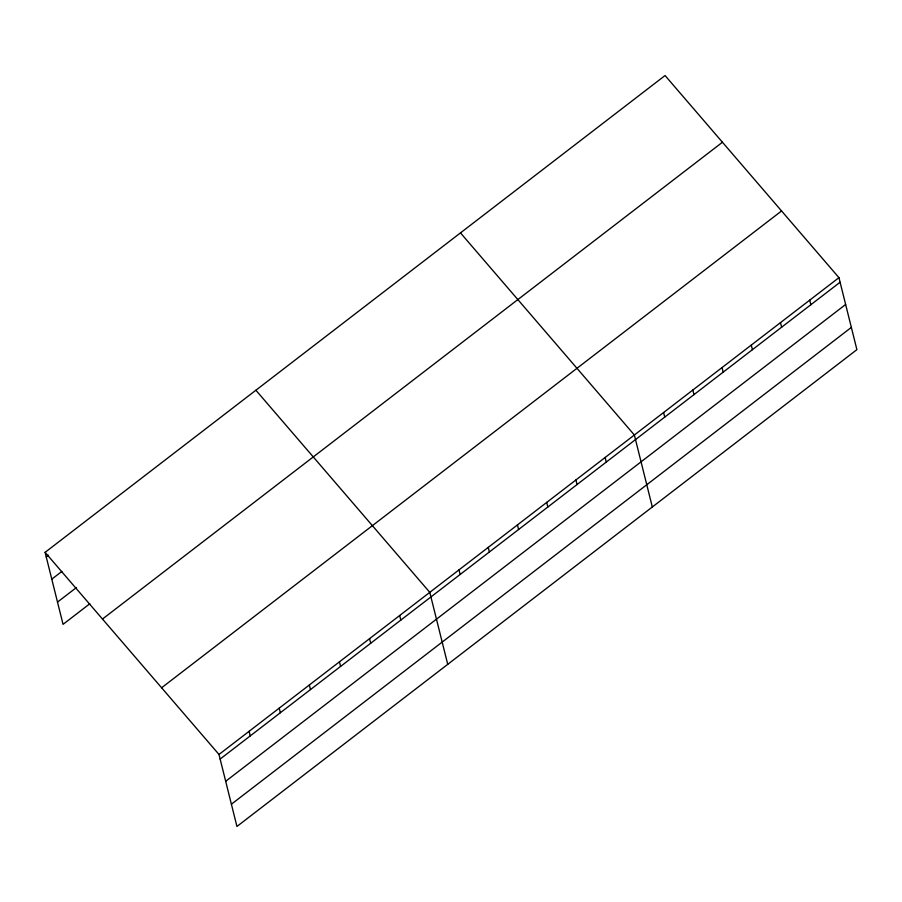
<?xml version="1.0" encoding="UTF-8"?>
<svg xmlns="http://www.w3.org/2000/svg" width="902" height="902" viewBox="0 0 902 902"><rect width="100%" height="100%" fill="white"/><g stroke="black" fill="none" stroke-linecap="round" stroke-linejoin="round"><path stroke-width="1.35" d="M45.1 552.351L665.056 75.542L838.95 277.658L856.9 349.649L236.944 826.457L218.994 754.467L45.1 552.351L63.05 624.342L89.817 603.754M46.239 556.929L48.471 555.215M51.786 579.174L61.832 571.462M57.502 602.096L76.467 587.518M102.49 619.043L722.434 142.245M161.616 687.764L781.56 210.955M218.994 754.467L838.95 277.658M220.144 759.056L840.089 282.247M225.68 781.29L845.636 304.493M231.397 804.212L851.353 327.403M460.471 232.885L634.365 435.001L652.315 506.992M255.886 390.239L429.78 592.355L447.73 664.346M809.725 300.14L810.864 304.718M780.501 322.612L781.639 327.2M751.276 345.094L752.415 349.683M722.04 367.576L723.19 372.154M692.815 390.047L693.965 394.636M663.59 412.53L664.74 417.107M605.141 457.483L606.279 462.072M575.916 479.965L577.054 484.543M546.691 502.437L547.83 507.025M517.455 524.919L518.605 529.508M488.23 547.39L489.38 551.979M459.005 569.872L460.155 574.461M399.665 615.514L400.815 620.091M369.561 638.672L370.699 643.25M339.445 661.831L340.584 666.409M309.33 684.99L310.48 689.568M279.225 708.149L280.364 712.727M249.11 731.308L250.249 735.897"/></g></svg>
